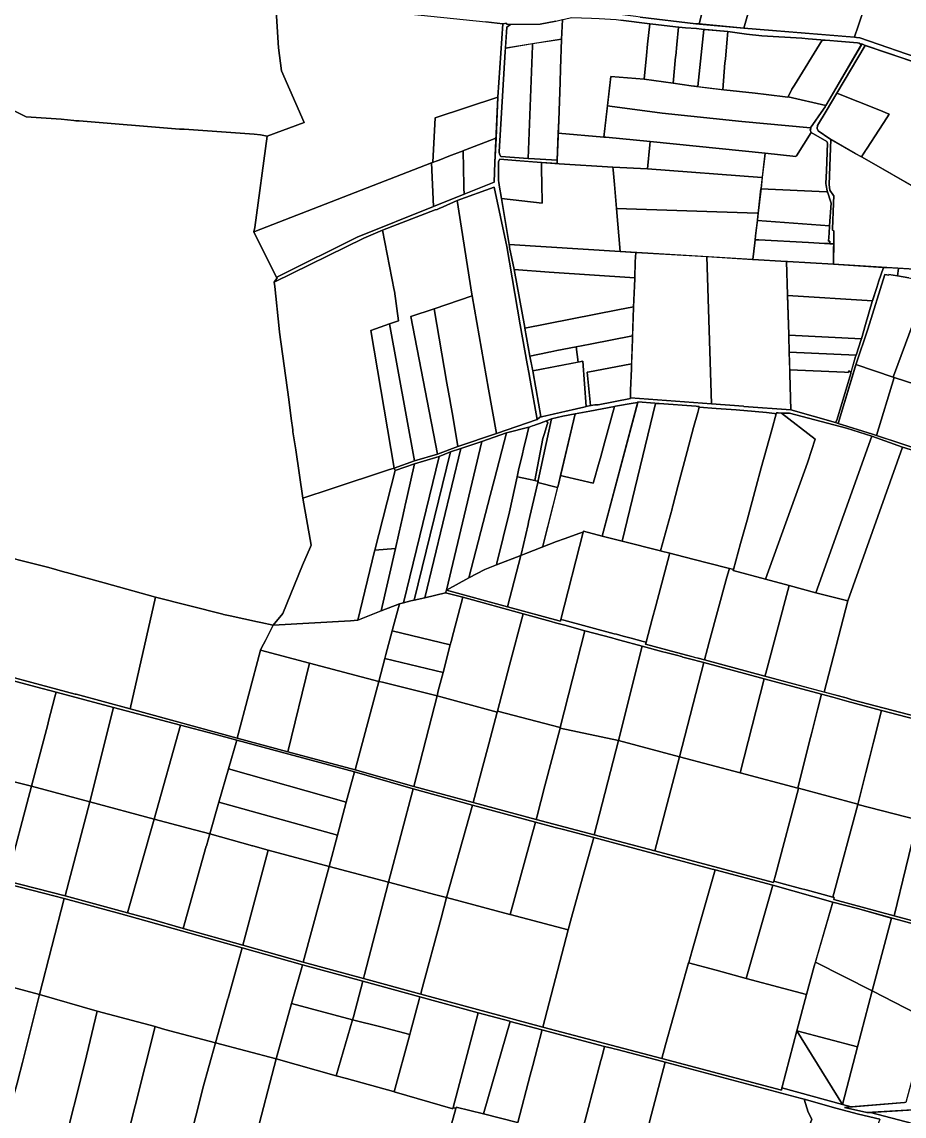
# Model space of a CAD drawing. Header units: metres. Extents: x 3 to 1005126, y 39 to 4383651.
# Drawn here: x 487755 to 488719, y 4370827 to 4372023 of the extents above; entities that cross this region are included whole.
import ezdxf

# ---------------------------------------------------------------- set-up
doc = ezdxf.new("R2010")
doc.units = ezdxf.units.M
doc.header["$MEASUREMENT"] = 0
doc.layers.add('TM_Llucmajor', color=7, linetype='Continuous')

msp = doc.modelspace()

# ---------------------------------------------------------------- linework, layer by layer
at = {"layer": 'TM_Llucmajor', "linetype": 'Continuous', "flags": 128}
for points in [[(488431.3, 4372091.6), (488430.8, 4372091.9), (488438, 4372103.4), (488455.2, 4372128.6), (488465.3, 4372143.3), (488473, 4372154.5), (488472.8, 4372154.7), (488473.7, 4372156.1), (488490.2, 4372182), (488489.8, 4372182.4), (488498.3, 4372195.8), (488531.7, 4372172.4), (488532.8, 4372171.6), (488505.6, 4372064.7), (488494.6, 4372021.2), (488491.2, 4372021.5), (488430.3, 4372028.6), (488425.5, 4372029.2), (488393, 4372033.4), (488431.3, 4372091.6)], [(488578.1, 4372139.9), (488556.2, 4372061.7), (488543.5, 4372016.5), (488494.6, 4372021.2), (488505.6, 4372064.7), (488532.8, 4372171.6), (488578.1, 4372139.9)], [(488664.2, 4372006.6), (488543.5, 4372016.5), (488556.2, 4372061.7), (488578.1, 4372139.9), (488620.3, 4372110.3), (488621.7, 4372109.3), (488683.9, 4372064.5), (488668.4, 4372018.9), (488664.4, 4372007.2), (488664.2, 4372006.6)], [(488666.6, 4372006.4), (488664.4, 4372006.6), (488664.2, 4372006.6), (488664.4, 4372007.2), (488668.4, 4372018.9), (488683.9, 4372064.5), (488685.9, 4372063.1), (488691.1, 4372059.4), (488720.4, 4372038.4), (488736, 4372027.2), (488759.2, 4372010.4), (488761, 4372009.4), (488741.9, 4371981.2), (488670.3, 4372006.1), (488666.6, 4372006.4)], [(488202.3, 4371869.2), (488009.1, 4371794.2), (488008, 4371793.8), (488009.1, 4371798.8), (488022.7, 4371898.7), (488063.1, 4371913.3), (488038.3, 4371970), (488034.8, 4371995.2), (488031.5, 4372047.4), (488261.7, 4372023.6), (488280.3, 4372021.4), (488274.8, 4371941.2), (488206.3, 4371918.7), (488203.6, 4371870.1), (488203.6, 4371869.7), (488202.3, 4371869.2)], [(488283, 4371994.9), (488284.6, 4372017.7), (488288.5, 4372020.6), (488320.8, 4372021), (488337.9, 4372024.2), (488345.2, 4372026.1), (488344.4, 4372004.7), (488283, 4371994.9)], [(488390.4, 4371897.5), (488340.6, 4371901.7), (488341.2, 4371915.6), (488342.7, 4371957.6), (488343.2, 4371972), (488344.4, 4372004.2), (488345.2, 4372026.1), (488347.4, 4372026.6), (488355, 4372028.3), (488377.2, 4372027.4), (488385.3, 4372027), (488403.9, 4372026), (488408.9, 4372025.4), (488440.6, 4372021.5), (488438.3, 4371999), (488437, 4371986.7), (488437, 4371986.6), (488434.4, 4371961), (488398.2, 4371963.9), (488390.4, 4371897.5)], [(488274.8, 4371941.2), (488280.3, 4372021.4), (488284.1, 4372021.9), (488284, 4372020.9), (488288.5, 4372020.6), (488284.6, 4372017.7), (488282.7, 4371991.1), (488276, 4371881.3), (488276.5, 4371878.8), (488277.8, 4371876.3), (488307.8, 4371874.2), (488308.4, 4371874.1), (488339.5, 4371872.2), (488339.4, 4371868.6), (488322.2, 4371869.8), (488307.8, 4371871), (488294.4, 4371872), (488276.9, 4371873.3), (488275.5, 4371871), (488275.5, 4371849.7), (488275.7, 4371848.2), (488276.2, 4371845.1), (488278.8, 4371830.4), (488286.9, 4371780), (488287.3, 4371778), (488287.5, 4371776.7), (488292.6, 4371752.8), (488304.1, 4371689.3), (488304.2, 4371688.6), (488309.5, 4371658), (488313.3, 4371639.8), (488315.9, 4371625.1), (488316.6, 4371621), (488321.7, 4371592.1), (488322.4, 4371591.6), (488320.5, 4371591.2), (488317.8, 4371588.8), (488310, 4371631.9), (488308.5, 4371640), (488306.8, 4371649.6), (488299, 4371692.4), (488284.5, 4371777.9), (488270.8, 4371842.7), (488230.3, 4371828), (488214.9, 4371821.4), (488210.7, 4371819.6), (488208.2, 4371818.5), (488206.1, 4371817.9), (488148.7, 4371795.7), (488128.3, 4371786.9), (488030.4, 4371738.8), (488033.5, 4371743.7), (488033.2, 4371744.2), (488036.2, 4371745.7), (488121.1, 4371788.2), (488204.2, 4371821.5), (488204.2, 4371821.6), (488237.7, 4371835.1), (488270.5, 4371848.4), (488271.5, 4371869.6), (488274.8, 4371941.2)], [(488466.2, 4371956.3), (488434.4, 4371961), (488437, 4371986.7), (488438.3, 4371999), (488440.6, 4372021.5), (488444, 4372021.1), (488459.8, 4372019.2), (488469, 4372018.1), (488472.2, 4372017.7), (488470.3, 4371998.6), (488469.1, 4371986.4), (488469, 4371985.1), (488466.2, 4371956.3)], [(488485.9, 4371953.6), (488466.2, 4371956.3), (488469, 4371985.1), (488469.1, 4371986.4), (488470.3, 4371998.6), (488472.2, 4372017.7), (488479.8, 4372016.8), (488491.9, 4372016.2), (488497.2, 4372015.5), (488499.7, 4372015.3), (488493.1, 4371952.7), (488485.9, 4371953.6)], [(488500.1, 4372015.2), (488526, 4372013), (488525.1, 4372000.6), (488523.4, 4371982.6), (488522.9, 4371978.6), (488520.5, 4371949.2), (488493.7, 4371952.6), (488493.1, 4371952.7), (488499.7, 4372015.3), (488500.1, 4372015.2)], [(488339.5, 4371872.2), (488308.4, 4371874.1), (488307.8, 4371874.2), (488312.6, 4371997.3), (488312.7, 4371999.7), (488344.4, 4372004.7), (488344.4, 4372004.2), (488343.2, 4371972), (488342.7, 4371957.6), (488341.2, 4371915.6), (488339.5, 4371872.2)], [(488627.7, 4372003.7), (488629, 4372003.6), (488598.8, 4371954.4), (488596.1, 4371950), (488591.8, 4371941.5), (488591.5, 4371941), (488567.8, 4371944), (488556, 4371945.5), (488521.6, 4371949.1), (488520.5, 4371949.2), (488522.9, 4371978.6), (488523.4, 4371982.6), (488525.1, 4372000.6), (488526, 4372013), (488546.5, 4372010.1), (488563.3, 4372008.2), (488606.8, 4372005.7), (488613.7, 4372004.9), (488627.7, 4372003.7)], [(488629, 4372003.6), (488637.4, 4372003), (488645.7, 4372002.3), (488667.7, 4372000.7), (488669.7, 4372000.1), (488672, 4371998.4), (488633.2, 4371932.2), (488591.8, 4371941.5), (488596.1, 4371950), (488598.8, 4371954.4), (488629, 4372003.6)], [(488277.8, 4371876.3), (488276.5, 4371878.8), (488276, 4371881.3), (488282.7, 4371991.1), (488283, 4371994.9), (488312.7, 4371999.7), (488312.6, 4371997.3), (488307.8, 4371874.2), (488277.8, 4371876.3)], [(488637.4, 4371780.8), (488637.6, 4371783.7), (488636.5, 4371783.8), (488636, 4371783.8), (488636.6, 4371792.4), (488637.2, 4371800.5), (488638.9, 4371825.3), (488634.6, 4371838.7), (488633.6, 4371844.6), (488633.1, 4371846.9), (488633.7, 4371860.6), (488635, 4371890.7), (488634.1, 4371892.8), (488617, 4371902.6), (488616.1, 4371905.3), (488616.9, 4371906.5), (488616.5, 4371907.5), (488630.5, 4371927.9), (488632.3, 4371930.7), (488672.5, 4371999.3), (488675.5, 4371998), (488676.1, 4371997.8), (488645.1, 4371945.7), (488633.4, 4371926), (488623.9, 4371910.3), (488623.5, 4371906.9), (488624.6, 4371904.2), (488637.5, 4371895.7), (488638.6, 4371895), (488638.2, 4371885.3), (488636.9, 4371845.7), (488637.6, 4371839.3), (488641.4, 4371833.8), (488641.7, 4371833.5), (488641.4, 4371825.3), (488641.4, 4371824.8), (488640.3, 4371797.2), (488640.3, 4371795.7), (488641.9, 4371795), (488641.8, 4371780.7), (488637.4, 4371780.8)], [(488727.6, 4371844.7), (488727.4, 4371844.2), (488682.9, 4371869.8), (488672.2, 4371875.8), (488676.2, 4371882.1), (488678.4, 4371885.5), (488691.1, 4371905.1), (488696.4, 4371913.5), (488702.3, 4371922.7), (488691.1, 4371927.3), (488645.1, 4371945.7), (488676.1, 4371997.8), (488763.4, 4371968.3), (488786.3, 4371964.1), (488801.8, 4371966.1), (488793.3, 4371900.5), (488790.9, 4371882.4), (488787.9, 4371883.7), (488750.5, 4371899.9), (488727.6, 4371844.7)], [(488521.6, 4371949.1), (488556, 4371945.5), (488567.8, 4371944), (488591.5, 4371941), (488591.8, 4371941.5), (488633.2, 4371932.2), (488632.3, 4371930.7), (488630.5, 4371927.9), (488616.5, 4371907.5), (488541.4, 4371914.6), (488454.3, 4371923.7), (488397.1, 4371931.3), (488394.4, 4371931.8), (488398.2, 4371963.9), (488434.4, 4371961), (488466.2, 4371956.3), (488485.9, 4371953.6), (488521.6, 4371949.1)], [(488676.6, 4371882.8), (488676.2, 4371882.1), (488672.6, 4371876.5), (488672.2, 4371875.8), (488665, 4371879.5), (488637.5, 4371895.7), (488624.6, 4371904.2), (488623.5, 4371906.9), (488623.9, 4371910.3), (488633.4, 4371926), (488645.1, 4371945.7), (488691.1, 4371927.3), (488702.3, 4371922.7), (488696.4, 4371913.5), (488691.1, 4371905.1), (488678.4, 4371885.5), (488676.6, 4371882.8)], [(488203.6, 4371869.7), (488203.6, 4371870.1), (488206.3, 4371918.7), (488274.8, 4371941.2), (488272.8, 4371896.5), (488272, 4371896.2), (488270.7, 4371895.7), (488239.3, 4371883.5), (488238.2, 4371883.1), (488236.9, 4371882.6), (488221.2, 4371876.5), (488210.5, 4371872.4), (488208.2, 4371871.5), (488203.6, 4371869.7)], [(488566.7, 4371879.9), (488441.3, 4371892.7), (488392.6, 4371897.3), (488390.4, 4371897.5), (488394.4, 4371931.8), (488397.1, 4371931.3), (488454.3, 4371923.7), (488541.4, 4371914.6), (488616.5, 4371907.5), (488616.9, 4371906.5), (488616.1, 4371905.3), (488617, 4371902.6), (488600.9, 4371877), (488600.5, 4371876.4), (488566.7, 4371879.9)], [(488270.7, 4371895.7), (488272, 4371896.2), (488272.8, 4371896.5), (488271.5, 4371869.6), (488270.5, 4371848.4), (488237.7, 4371835.1), (488237.6, 4371842), (488237.6, 4371844.7), (488236.9, 4371882.6), (488238.2, 4371883.1), (488239.3, 4371883.5), (488270.7, 4371895.7)], [(488400.3, 4371864.5), (488341.6, 4371868.4), (488339.4, 4371868.6), (488339.5, 4371872.2), (488340.6, 4371901.7), (488390.4, 4371897.5), (488392.6, 4371897.3), (488441.3, 4371892.7), (488440.9, 4371888.9), (488438.3, 4371862.8), (488400.3, 4371864.5)], [(488600.9, 4371877), (488617, 4371902.6), (488634.1, 4371892.8), (488635, 4371890.7), (488633.7, 4371860.6), (488633.1, 4371846.9), (488633.6, 4371844.6), (488634.6, 4371838.7), (488634.9, 4371837.8), (488634, 4371837.8), (488562.2, 4371840.8), (488562.3, 4371841.4), (488566.7, 4371879.9), (488600.5, 4371876.4), (488600.9, 4371877)], [(488236.9, 4371882.6), (488237.6, 4371844.7), (488237.6, 4371842), (488237.7, 4371835.1), (488204.2, 4371821.6), (488204.2, 4371821.5), (488202.3, 4371869.2), (488208.2, 4371871.5), (488210.5, 4371872.4), (488221.2, 4371876.5), (488236.9, 4371882.6)], [(488566.7, 4371879.9), (488563.6, 4371853.2), (488563.3, 4371853.2), (488438.3, 4371862.8), (488440.9, 4371888.9), (488441.3, 4371892.7), (488566.7, 4371879.9)], [(488278.8, 4371830.4), (488276.2, 4371845.1), (488275.7, 4371848.2), (488275.5, 4371849.7), (488275.5, 4371871), (488276.9, 4371873.3), (488294.4, 4371872), (488322.2, 4371869.8), (488322.3, 4371867.4), (488322.8, 4371840.9), (488323, 4371831.6), (488323.1, 4371825.2), (488278.8, 4371830.4)], [(488278.8, 4371830.4), (488323.1, 4371825.2), (488323, 4371831.6), (488322.8, 4371840.9), (488322.3, 4371867.4), (488322.2, 4371869.8), (488341.6, 4371868.4), (488400.3, 4371864.5), (488400.6, 4371861.8), (488402, 4371845.8), (488404.3, 4371819.5), (488408.3, 4371772.4), (488286.9, 4371780), (488278.8, 4371830.4)], [(488202.3, 4371869.2), (488204.2, 4371821.5), (488121.1, 4371788.2), (488036.2, 4371745.7), (488033.2, 4371744.2), (488032.9, 4371744.1), (488008, 4371793.8), (488009.1, 4371794.2), (488202.3, 4371869.2)], [(488438.3, 4371862.8), (488563.3, 4371853.2), (488563.6, 4371853.2), (488562.3, 4371841.4), (488559.2, 4371814.4), (488558.1, 4371814.4), (488404.3, 4371819.5), (488402, 4371845.8), (488400.6, 4371861.8), (488400.3, 4371864.5), (488438.3, 4371862.8)], [(488246.3, 4371725.7), (488230.3, 4371828), (488270.8, 4371842.7), (488284.5, 4371777.9), (488299, 4371692.4), (488306.8, 4371649.6), (488308.5, 4371640), (488310, 4371631.9), (488317.8, 4371588.8), (488273.2, 4371573.6), (488264.6, 4371622), (488246.6, 4371724), (488246.3, 4371725.7)], [(488634, 4371837.8), (488634.9, 4371837.8), (488638.9, 4371825.3), (488637.2, 4371800.5), (488558.4, 4371806.3), (488558.3, 4371806.3), (488558.4, 4371807), (488562.2, 4371840.8), (488634, 4371837.8)], [(488179.5, 4371701.2), (488208.9, 4371551), (488183.7, 4371543.6), (488156.1, 4371693.2), (488166.2, 4371696.6), (488161.7, 4371729.2), (488161.5, 4371730.2), (488148.7, 4371795.7), (488206.1, 4371817.9), (488208.2, 4371818.5), (488210.7, 4371819.6), (488214.9, 4371821.4), (488230.3, 4371828), (488246.3, 4371725.7), (488246.6, 4371724), (488205, 4371709.8), (488179.5, 4371701.2)], [(488558.1, 4371814.4), (488559.2, 4371814.4), (488558.4, 4371807), (488556.4, 4371789.4), (488555.9, 4371785.3), (488555.9, 4371785), (488555.5, 4371781.9), (488553.4, 4371763.8), (488553.1, 4371763.8), (488408.3, 4371772.4), (488404.3, 4371819.5), (488558.1, 4371814.4)], [(488636.5, 4371783.8), (488637.6, 4371783.7), (488637.4, 4371780.8), (488636.4, 4371781), (488636.4, 4371781), (488631.7, 4371781.2), (488614.3, 4371782.2), (488559.9, 4371785), (488555.9, 4371785.3), (488556.4, 4371789.4), (488558.3, 4371806.3), (488558.4, 4371806.3), (488637.2, 4371800.5), (488636.6, 4371792.4), (488636, 4371783.8), (488636.5, 4371783.8)], [(488030.9, 4371734.1), (488030.4, 4371738.8), (488128.3, 4371786.9), (488148.7, 4371795.7), (488161.5, 4371730.2), (488161.7, 4371729.2), (488166.2, 4371696.6), (488156.1, 4371693.2), (488135.9, 4371686.2), (488161.3, 4371535.7), (488155, 4371533.6), (488092.4, 4371513), (488061.7, 4371502.9), (488053.8, 4371555.7), (488050.8, 4371575.2), (488050.5, 4371577.5), (488048.9, 4371589.7), (488046.1, 4371610.6), (488036.2, 4371684.3), (488035.8, 4371688.1), (488030.9, 4371734.1)], [(488286.9, 4371780), (488408.3, 4371772.4), (488425.5, 4371771.4), (488424.9, 4371761.2), (488424.2, 4371743.6), (488330.9, 4371749.8), (488292.6, 4371752.8), (488287.5, 4371776.7), (488287.3, 4371778), (488286.9, 4371780)], [(488553.4, 4371763.8), (488555.5, 4371781.9), (488555.9, 4371785), (488555.9, 4371785.3), (488559.9, 4371785), (488614.3, 4371782.2), (488631.7, 4371781.2), (488636.4, 4371781), (488636.4, 4371781), (488637.4, 4371780.8), (488641.8, 4371780.7), (488641.6, 4371761.5), (488641.6, 4371759.3), (488641.6, 4371758.5), (488591.2, 4371761.5), (488590.1, 4371761.6), (488553.4, 4371763.8)], [(488508.1, 4371605.8), (488419.5, 4371612.6), (488419.5, 4371612.9), (488419.6, 4371614.4), (488419.8, 4371620.9), (488420.7, 4371644), (488421.9, 4371676.5), (488423.1, 4371711.1), (488424.2, 4371742.5), (488424.9, 4371761.2), (488425.5, 4371771.4), (488503.1, 4371766.8), (488508.1, 4371605.8)], [(488508.1, 4371605.8), (488503.1, 4371766.8), (488553.1, 4371763.8), (488553.4, 4371763.8), (488590.1, 4371761.6), (488591.1, 4371725), (488592.8, 4371681.8), (488592.8, 4371680), (488593.1, 4371662.5), (488593.8, 4371638.4), (488594.9, 4371599.2), (488543.6, 4371603.1), (488543.4, 4371603.1), (488543.2, 4371603.2), (488508.1, 4371605.8)], [(488292.6, 4371752.8), (488330.9, 4371749.8), (488424.2, 4371743.6), (488424.2, 4371742.5), (488423.1, 4371711.8), (488405.9, 4371708.5), (488304.2, 4371688.6), (488304.1, 4371689.3), (488292.6, 4371752.8)], [(488591.3, 4371724.3), (488591.2, 4371724.3), (488591.1, 4371725), (488590.1, 4371761.6), (488591.2, 4371761.5), (488641.6, 4371758.5), (488696, 4371755.1), (488695.6, 4371753.7), (488691.2, 4371740.3), (488688.7, 4371732.9), (488684, 4371718.6), (488591.3, 4371724.3)], [(488696, 4371755.1), (488699.9, 4371754.9), (488712.8, 4371754.1), (488712.7, 4371753.8), (488711.6, 4371745.8), (488702, 4371747.3), (488702.1, 4371746.4), (488697.5, 4371747.1), (488678.9, 4371687.6), (488666.1, 4371649.7), (488646.7, 4371584.5), (488643.8, 4371585.5), (488645, 4371588.1), (488660.4, 4371639.1), (488665.6, 4371657.7), (488666.1, 4371659.1), (488671.8, 4371676.1), (488672.1, 4371677.1), (488676.5, 4371692.5), (488683.8, 4371717.9), (488688.7, 4371732.9), (488691.2, 4371740.3), (488695.6, 4371753.7), (488696, 4371755.1)], [(488666.1, 4371649.7), (488678.9, 4371687.6), (488697.5, 4371747.1), (488702.1, 4371746.4), (488702, 4371747.3), (488711.6, 4371745.8), (488723.7, 4371743.5), (488745.4, 4371739.3), (488707, 4371636.1), (488706.6, 4371635.1), (488665.8, 4371648.7), (488666.1, 4371649.7)], [(488707, 4371636.1), (488745.4, 4371739.3), (488750.5, 4371738.3), (488754, 4371747.8), (488757.5, 4371750), (488775, 4371749.4), (488785.5, 4371746.9), (488806.2, 4371743.9), (488805.7, 4371742.1), (488783, 4371671.5), (488771.6, 4371634), (488766.4, 4371616.5), (488765.8, 4371616.7), (488731.5, 4371627.1), (488707.8, 4371634.7), (488706.6, 4371635.1), (488707, 4371636.1)], [(488219.1, 4371628.4), (488205, 4371709.8), (488246.6, 4371724), (488264.6, 4371622), (488273.2, 4371573.6), (488231, 4371559.3), (488225.4, 4371592.4), (488222.6, 4371608.5), (488222.6, 4371608.7), (488219.1, 4371628.4)], [(488591.3, 4371724.3), (488684, 4371718.6), (488683.8, 4371717.9), (488676.5, 4371692.5), (488672.1, 4371677.1), (488592.8, 4371680.9), (488592.8, 4371680.9), (488592.8, 4371681.8), (488591.2, 4371724.3), (488591.3, 4371724.3)], [(488208.9, 4371551), (488179.5, 4371701.2), (488205, 4371709.8), (488219.1, 4371628.4), (488222.6, 4371608.7), (488222.6, 4371608.5), (488225.4, 4371592.4), (488231, 4371559.3), (488208.9, 4371551)], [(488360.2, 4371668.2), (488339.1, 4371664.1), (488332.6, 4371662.7), (488330.4, 4371662.3), (488329.1, 4371662), (488309.5, 4371658), (488304.2, 4371688.6), (488405.9, 4371708.5), (488423.1, 4371711.8), (488423.1, 4371711.1), (488422, 4371680.1), (488375.6, 4371671.2), (488360.2, 4371668.2)], [(488161.3, 4371535.7), (488135.9, 4371686.2), (488156.1, 4371693.2), (488183.7, 4371543.6), (488161.3, 4371535.7)], [(488375.6, 4371671.2), (488422, 4371680.1), (488421.9, 4371676.5), (488420.9, 4371649.5), (488372.9, 4371640.5), (488372.3, 4371640.4), (488375.8, 4371603.9), (488372.7, 4371603.4), (488371.7, 4371603.1), (488371.1, 4371603), (488367.6, 4371652.4), (488362.4, 4371651.4), (488360.2, 4371668.2), (488375.6, 4371671.2)], [(488592.8, 4371680.9), (488672.1, 4371677.1), (488671.8, 4371676.1), (488666.1, 4371659.1), (488593.1, 4371662.5), (488592.8, 4371680), (488592.8, 4371680.9), (488592.8, 4371680.9)], [(488360.2, 4371668.2), (488362.4, 4371651.4), (488312.8, 4371642), (488309.5, 4371658), (488329.1, 4371662), (488330.4, 4371662.3), (488332.6, 4371662.7), (488337.2, 4371663.7), (488339.1, 4371664.1), (488360.2, 4371668.2)], [(488593.7, 4371642.9), (488593.1, 4371662.5), (488666.1, 4371659.1), (488665.6, 4371657.7), (488660.6, 4371640.1), (488658.2, 4371642), (488657.5, 4371640.2), (488653.6, 4371640.4), (488593.7, 4371642.9)], [(488371.1, 4371603), (488368.5, 4371602.4), (488322.4, 4371591.6), (488321.7, 4371592.1), (488316.6, 4371621), (488315.9, 4371625.1), (488313.3, 4371639.8), (488312.8, 4371642), (488367.6, 4371652.4), (488371.1, 4371603)], [(488419.5, 4371611.6), (488384.4, 4371604.7), (488380.6, 4371604.7), (488376.1, 4371604), (488375.8, 4371603.9), (488372.3, 4371640.4), (488372.9, 4371640.5), (488420.9, 4371649.5), (488420.7, 4371644), (488419.8, 4371620.9), (488419.6, 4371614.4), (488419.5, 4371612.9), (488419.5, 4371612.6), (488419.5, 4371611.6)], [(488595, 4371599.2), (488594.9, 4371599.2), (488593.8, 4371638.4), (488593.7, 4371642.9), (488653.6, 4371640.4), (488657.5, 4371640.2), (488658.2, 4371642), (488660.6, 4371640.1), (488660.4, 4371639.1), (488645, 4371588.1), (488643.8, 4371585.5), (488595, 4371599.2)], [(488706.6, 4371635.1), (488707.8, 4371634.7), (488688.4, 4371571.3), (488684.1, 4371572.7), (488646.7, 4371584.5), (488665.8, 4371648.7), (488706.6, 4371635.1)], [(488707.8, 4371634.7), (488731.5, 4371627.1), (488765.8, 4371616.7), (488766.4, 4371616.5), (488763.5, 4371606.3), (488763.3, 4371605.9), (488762.6, 4371603.3), (488756.9, 4371584), (488747.6, 4371552.1), (488746.1, 4371552.4), (488688.4, 4371571.3), (488707.8, 4371634.7)], [(488368, 4371465.4), (488367.5, 4371465.5), (488364.4, 4371464.5), (488347.1, 4371458.4), (488338.7, 4371455.5), (488323.9, 4371449.7), (488324, 4371450.1), (488340.5, 4371516.3), (488343.2, 4371527.5), (488347.6, 4371526.4), (488379, 4371519), (488379.3, 4371520.2), (488385.4, 4371542), (488386.7, 4371546.7), (488391.3, 4371563.4), (488402.3, 4371603.1), (488403.3, 4371603.3), (488422.5, 4371606.5), (488427.7, 4371607.3), (488388.8, 4371461.3), (488368.3, 4371466.5), (488368, 4371465.4)], [(488394.5, 4371459.9), (488388.8, 4371461.3), (488427.8, 4371607.9), (488446.2, 4371606.5), (488447.1, 4371606.4), (488410.5, 4371455.8), (488394.5, 4371459.9)], [(488359.3, 4371595), (488340.5, 4371516.3), (488340, 4371514.3), (488318.3, 4371519.9), (488318.8, 4371521.9), (488333.4, 4371589.4), (488345.6, 4371592.5), (488359.1, 4371595), (488359.3, 4371595)], [(488379.3, 4371520.2), (488379, 4371519), (488347.6, 4371526.4), (488343.2, 4371527.5), (488359.3, 4371595), (488375.2, 4371598), (488402.3, 4371603.1), (488391.3, 4371563.4), (488386.7, 4371546.7), (488385.4, 4371542), (488379.3, 4371520.2)], [(488465.8, 4371494.3), (488465.8, 4371494.3), (488465.6, 4371493.4), (488465, 4371491.2), (488459.7, 4371471.3), (488452.5, 4371445.1), (488410.5, 4371455.8), (488447.1, 4371606.4), (488450.9, 4371606.1), (488491.3, 4371603.2), (488492.8, 4371603), (488494.8, 4371602.9), (488494.7, 4371602.3), (488493.1, 4371596.5), (488488.6, 4371580.1), (488481.6, 4371553.7), (488471.7, 4371516.8), (488465.8, 4371494.3)], [(488576.9, 4371595.2), (488578.3, 4371595), (488578.7, 4371594.9), (488574, 4371577.5), (488562.6, 4371535.9), (488557, 4371515.5), (488547.1, 4371478.8), (488540, 4371453), (488532.3, 4371424.8), (488531.1, 4371425.1), (488527.7, 4371425.9), (488503.5, 4371432.1), (488478.1, 4371438.5), (488462.6, 4371442.5), (488453.7, 4371444.8), (488452.5, 4371445.1), (488459.7, 4371471.3), (488465, 4371491.2), (488465.6, 4371493.4), (488465.8, 4371494.3), (488465.8, 4371494.3), (488471.7, 4371516.8), (488481.6, 4371553.7), (488488.6, 4371580.1), (488493.1, 4371596.5), (488494.7, 4371602.3), (488513.2, 4371600.9), (488535.3, 4371599.2), (488555.8, 4371597.6), (488568.4, 4371596.4), (488576.9, 4371595.2)], [(488579.1, 4371596.2), (488581.2, 4371596), (488584.6, 4371595.8), (488621.5, 4371567.3), (488613.6, 4371542.5), (488613.2, 4371541.4), (488567.3, 4371414.2), (488532, 4371423.5), (488532.3, 4371424.8), (488540, 4371453), (488547.1, 4371478.8), (488557, 4371515.5), (488562.6, 4371535.9), (488574, 4371577.5), (488578.7, 4371594.9), (488579.1, 4371596.2)], [(488655.6, 4371579.1), (488683.3, 4371570.4), (488622.1, 4371399.4), (488592.9, 4371407.3), (488567.3, 4371414.2), (488613.2, 4371541.4), (488613.6, 4371542.5), (488621.5, 4371567.3), (488584.6, 4371595.8), (488593.3, 4371595.5), (488655.6, 4371579.1)], [(488308.9, 4371580.5), (488312.6, 4371581.8), (488315.2, 4371582.6), (488315.9, 4371582.9), (488320.1, 4371584.4), (488325, 4371586.2), (488328, 4371587.2), (488328.6, 4371586.3), (488329.2, 4371585.2), (488328.4, 4371583.1), (488325.5, 4371573.6), (488324, 4371568), (488315, 4371521.9), (488308.2, 4371523.4), (488296.2, 4371525.9), (488295.7, 4371526), (488297.4, 4371533.3), (488301.6, 4371551.3), (488302.8, 4371556.3), (488306.6, 4371572.7), (488308.5, 4371580.4), (488308.9, 4371580.5)], [(488318.6, 4371521.1), (488315, 4371521.9), (488324, 4371568), (488325.5, 4371573.6), (488328.4, 4371583.1), (488329.2, 4371585.2), (488328.6, 4371586.3), (488328, 4371587.2), (488333.4, 4371589.4), (488318.8, 4371521.9), (488318.6, 4371521.1)], [(488218.4, 4371402.3), (488257.3, 4371564.7), (488284.2, 4371574.2), (488271.1, 4371523.5), (488266.4, 4371505.6), (488242.8, 4371415.5), (488218.4, 4371402.3)], [(488287.3, 4371487.8), (488273.6, 4371431.5), (488273.2, 4371429.7), (488260.6, 4371424.8), (488242.8, 4371415.5), (488266.4, 4371505.6), (488271.1, 4371523.5), (488284.2, 4371574.2), (488308.5, 4371580.4), (488306.6, 4371572.7), (488302.8, 4371556.3), (488301.6, 4371551.3), (488297.4, 4371533.3), (488295.7, 4371526), (488287.3, 4371487.8)], [(488194.7, 4371393.9), (488234.4, 4371557.1), (488257.3, 4371564.7), (488218.4, 4371402.3), (488217.6, 4371399.3), (488194.7, 4371393.9)], [(488657, 4371390.4), (488622.1, 4371399.4), (488683.3, 4371570.4), (488717, 4371558.5), (488657, 4371390.4)], [(488147.3, 4371379.4), (488163, 4371447.8), (488169.5, 4371476.9), (488169.8, 4371478.2), (488169.8, 4371478.4), (488173.1, 4371493.2), (488173.2, 4371493.7), (488173.5, 4371495), (488175.6, 4371504.6), (488183.6, 4371540.3), (488193.3, 4371543.2), (488210.6, 4371548.4), (488171.7, 4371388.4), (488167.1, 4371387.3), (488147.3, 4371379.4)], [(488171.7, 4371388.4), (488210.6, 4371548.4), (488223, 4371553.4), (488183.4, 4371391.2), (488179.6, 4371390.3), (488171.7, 4371388.4)], [(488183.4, 4371391.2), (488223, 4371553.4), (488234.4, 4371557.1), (488194.7, 4371393.9), (488183.4, 4371391.2)], [(488657, 4371390.4), (488717, 4371558.5), (488744.2, 4371550), (488777.1, 4371540), (488848.1, 4371517.5), (488871.6, 4371509.7), (488811, 4371351.9), (488790, 4371356.9), (488790.3, 4371357.7), (488785.3, 4371359), (488758.3, 4371257), (488662, 4371282.4), (488655.2, 4371284.3), (488631.2, 4371290.7), (488657, 4371390.4)], [(488029.1, 4371364), (488039.8, 4371376.7), (488061.1, 4371429.5), (488069.9, 4371449.5), (488070.7, 4371451.2), (488061.7, 4371502.9), (488092.4, 4371513), (488155, 4371533.6), (488161.3, 4371535.7), (488162.3, 4371532.9), (488140.1, 4371445.7), (488139.9, 4371444.8), (488121.8, 4371369.2), (488113.5, 4371368.7), (488029.1, 4371364)], [(488140.1, 4371445.7), (488162.3, 4371532.9), (488183.6, 4371540.3), (488175.6, 4371504.6), (488173.5, 4371495), (488173.2, 4371493.7), (488173.1, 4371493.2), (488169.8, 4371478.4), (488169.8, 4371478.2), (488169.5, 4371476.9), (488163, 4371447.8), (488140.1, 4371445.7)], [(488287.3, 4371487.8), (488295.7, 4371526), (488296.2, 4371525.9), (488308.2, 4371523.4), (488315, 4371521.9), (488318.6, 4371521.1), (488318.3, 4371519.9), (488308.3, 4371476.4), (488307.7, 4371473.9), (488300.1, 4371441.2), (488299.8, 4371440.2), (488273.2, 4371429.7), (488273.6, 4371431.5), (488287.3, 4371487.8)], [(488323.9, 4371449.7), (488305.3, 4371442.3), (488299.8, 4371440.2), (488300.1, 4371441.2), (488307.7, 4371473.9), (488308.3, 4371476.4), (488318.3, 4371519.9), (488340, 4371514.3), (488324, 4371450.1), (488323.9, 4371449.7)], [(488343, 4371368.3), (488341.8, 4371368.6), (488285.4, 4371384.1), (488299.8, 4371440.2), (488305.3, 4371442.3), (488338.7, 4371455.5), (488347.1, 4371458.4), (488364.4, 4371464.5), (488367.5, 4371465.5), (488368, 4371465.4), (488343.4, 4371370.1), (488343, 4371368.3)], [(488453.7, 4371444.8), (488462.6, 4371442.5), (488462.3, 4371441.4), (488447.3, 4371385), (488443.5, 4371370.5), (488436.8, 4371345.2), (488433.6, 4371346.1), (488420.5, 4371349.6), (488411.7, 4371352), (488404.4, 4371353.9), (488401.7, 4371354.5), (488346.8, 4371369.2), (488343.4, 4371370.1), (488368, 4371465.4), (488368.3, 4371466.5), (488388.8, 4371461.3), (488394.5, 4371459.9), (488410.5, 4371455.8), (488452.5, 4371445.1), (488453.7, 4371444.8)], [(487812.9, 4371288.5), (487693.4, 4371320.5), (487718.4, 4371443.4), (487779.7, 4371428.1), (487783.8, 4371427), (487801.5, 4371422), (487803.4, 4371421.5), (487844.6, 4371410), (487900.6, 4371394.4), (487873, 4371272.3), (487813.9, 4371288.3), (487812.9, 4371288.5)], [(488121.8, 4371369.2), (488139.9, 4371444.8), (488140.1, 4371445.7), (488163, 4371447.8), (488147.3, 4371379.4), (488121.8, 4371369.2)], [(488299.8, 4371440.2), (488285.4, 4371384.1), (488218.4, 4371402.3), (488242.8, 4371415.5), (488260.6, 4371424.8), (488273.2, 4371429.7), (488299.8, 4371440.2)], [(488462.3, 4371441.4), (488462.6, 4371442.5), (488478.1, 4371438.5), (488503.5, 4371432.1), (488527.7, 4371425.9), (488527.4, 4371424.8), (488527.4, 4371424.6), (488525.1, 4371416.2), (488505.7, 4371345.2), (488503.9, 4371338.3), (488500.5, 4371325.8), (488493.7, 4371327.7), (488491.5, 4371328.3), (488482.4, 4371330.7), (488469.9, 4371334), (488436.2, 4371343.1), (488436.8, 4371345.2), (488443.5, 4371370.5), (488447.3, 4371385), (488462.3, 4371441.4)], [(488527.4, 4371424.8), (488527.7, 4371425.9), (488531.1, 4371425.1), (488532.3, 4371424.8), (488532, 4371423.5), (488567.3, 4371414.2), (488592.9, 4371407.3), (488567.5, 4371311.5), (488566.6, 4371308.1), (488500.5, 4371325.8), (488503.9, 4371338.3), (488505.7, 4371345.2), (488525.1, 4371416.2), (488527.4, 4371424.6), (488527.4, 4371424.8)], [(488631.2, 4371290.7), (488566.6, 4371308.1), (488567.5, 4371311.5), (488592.9, 4371407.3), (488622.1, 4371399.4), (488657, 4371390.4), (488631.2, 4371290.7)], [(487989.7, 4371240.3), (487873, 4371272.3), (487900.6, 4371394.4), (487974.3, 4371375.8), (487974.8, 4371375.7), (487982.3, 4371374.1), (488011.9, 4371367.7), (488015.7, 4371366.9), (488029.1, 4371364), (488020.6, 4371347.2), (488016.5, 4371339), (488015.2, 4371336.5), (487989.7, 4371240.3)], [(488222.6, 4371342.2), (488159.2, 4371357.6), (488159.6, 4371359.1), (488167.1, 4371387.3), (488171.7, 4371388.4), (488179.6, 4371390.3), (488183.4, 4371391.2), (488194.7, 4371393.9), (488217.6, 4371399.3), (488236.3, 4371394.4), (488226.1, 4371355.7), (488223.5, 4371345.9), (488222.6, 4371342.2)], [(488274, 4371268.9), (488208.2, 4371286.5), (488209.6, 4371292.2), (488214.8, 4371312.2), (488222.6, 4371342.2), (488223.5, 4371345.9), (488226.1, 4371355.7), (488236.3, 4371394.4), (488302.4, 4371376.2), (488287.5, 4371320), (488274.2, 4371269.8), (488274, 4371268.9)], [(488069, 4371322.3), (488015.2, 4371336.5), (488016.5, 4371339), (488020.6, 4371347.2), (488029.1, 4371364), (488113.5, 4371368.7), (488121.8, 4371369.2), (488147.3, 4371379.4), (488167.1, 4371387.3), (488159.6, 4371359.1), (488159.2, 4371357.6), (488152.4, 4371331.8), (488151.3, 4371327.4), (488144.6, 4371302.4), (488069, 4371322.3)], [(488342.8, 4371252.1), (488274.2, 4371269.8), (488287.5, 4371320), (488302.4, 4371376.2), (488333.1, 4371367.8), (488337.5, 4371366.6), (488347.9, 4371363.7), (488369.9, 4371357.7), (488342.8, 4371252.1)], [(488214.8, 4371312.2), (488151.3, 4371327.4), (488152.4, 4371331.8), (488159.2, 4371357.6), (488222.6, 4371342.2), (488214.8, 4371312.2)], [(488406.5, 4371237.8), (488342.6, 4371251.3), (488342.8, 4371252.1), (488369.9, 4371357.7), (488399.1, 4371349.9), (488403.8, 4371348.6), (488407.9, 4371347.5), (488432.3, 4371341), (488406.5, 4371237.8)], [(488045.2, 4371225.4), (487989.7, 4371240.3), (488015.2, 4371336.5), (488069, 4371322.3), (488045.2, 4371225.4)], [(488473.1, 4371220.1), (488406.5, 4371237.8), (488432.3, 4371341), (488455, 4371334.9), (488458.1, 4371334), (488461, 4371333.3), (488470, 4371330.9), (488470, 4371330.9), (488475.2, 4371329.5), (488477, 4371329), (488479.9, 4371328.2), (488482.7, 4371327.5), (488499.7, 4371322.9), (488473.1, 4371220.1)], [(488118.7, 4371205.6), (488045.2, 4371225.4), (488069, 4371322.3), (488144.6, 4371302.4), (488118.7, 4371205.6)], [(488148.6, 4371301.4), (488144.6, 4371302.4), (488151.3, 4371327.4), (488214.8, 4371312.2), (488209.6, 4371292.2), (488208.2, 4371286.5), (488148.6, 4371301.4)], [(488539.4, 4371202.4), (488473.1, 4371220.1), (488499.7, 4371322.9), (488565.9, 4371305.1), (488539.4, 4371202.4)], [(487734, 4371195.5), (487699.6, 4371204.2), (487711, 4371247), (487727.3, 4371307.8), (487769.7, 4371296.5), (487791.9, 4371290.5), (487790.7, 4371285.6), (487783.4, 4371257.5), (487783.2, 4371256.8), (487765.2, 4371187.7), (487754.8, 4371190.3), (487754.7, 4371190.3), (487734, 4371195.5)], [(488182.8, 4371187.6), (488118.7, 4371205.6), (488144.6, 4371302.4), (488148.6, 4371301.4), (488208.2, 4371286.5), (488199.1, 4371251.2), (488182.8, 4371187.6)], [(488602.4, 4371185.5), (488539.4, 4371202.4), (488565.9, 4371305.1), (488628.3, 4371288.4), (488624.1, 4371271.2), (488617.5, 4371245.1), (488615.4, 4371237.1), (488602.4, 4371185.5)], [(487828.7, 4371170.7), (487765.2, 4371187.7), (487783.2, 4371256.8), (487783.4, 4371257.5), (487790.7, 4371285.6), (487791.9, 4371290.5), (487854.8, 4371274), (487828.7, 4371170.7)], [(488247.7, 4371170.1), (488182.8, 4371187.6), (488199.1, 4371251.2), (488208.2, 4371286.5), (488274, 4371268.9), (488264.8, 4371234.2), (488256.8, 4371204.4), (488247.7, 4371170.1)], [(488603.3, 4371185.3), (488602.4, 4371185.5), (488615.4, 4371237.1), (488617.5, 4371245.1), (488624.1, 4371271.2), (488628.3, 4371288.4), (488640.9, 4371285), (488656.2, 4371280.9), (488694, 4371270.7), (488668.1, 4371168), (488603.4, 4371185.7), (488603.3, 4371185.3)], [(487899.1, 4371151.7), (487828.7, 4371170.7), (487854.8, 4371274), (487927.9, 4371254.7), (487899.1, 4371151.7)], [(488316.5, 4371151.4), (488247.7, 4371170.1), (488256.8, 4371204.4), (488264.8, 4371234.2), (488274, 4371268.9), (488274.2, 4371269.8), (488342.8, 4371252.1), (488342.6, 4371251.3), (488326.2, 4371188.2), (488317.2, 4371154.1), (488316.5, 4371151.4)], [(488733.4, 4371151.2), (488668, 4371167.8), (488694, 4371270.7), (488758.4, 4371253.8), (488753.3, 4371232.7), (488747.6, 4371209.5), (488733.4, 4371151.2)], [(487936.2, 4371141.8), (487899.1, 4371151.7), (487927.9, 4371254.7), (487964.1, 4371244.9), (487989.5, 4371238), (487980.2, 4371206.9), (487969.7, 4371170.4), (487959.8, 4371135.6), (487936.2, 4371141.8)], [(488380.1, 4371134.8), (488316.5, 4371151.4), (488317.2, 4371154.1), (488326.2, 4371188.2), (488342.6, 4371251.3), (488406.5, 4371237.8), (488380.1, 4371134.8)], [(488108.9, 4371170.5), (487980.2, 4371206.9), (487989.5, 4371238), (488118.1, 4371203.4), (488108.9, 4371170.5)], [(488446.1, 4371117.3), (488380.1, 4371134.8), (488406.5, 4371237.8), (488473.1, 4371220.1), (488446.1, 4371117.3)], [(488576.1, 4371082.6), (488446.1, 4371117.3), (488473.1, 4371220.1), (488539.4, 4371202.4), (488602.4, 4371185.5), (488603.3, 4371185.3), (488578.1, 4371090.4), (488576.2, 4371083.8), (488576.4, 4371083.8), (488576.1, 4371082.6)], [(487737.6, 4371084.4), (487672.4, 4371101), (487678.8, 4371124.7), (487678.9, 4371125.3), (487680.3, 4371130.5), (487699.6, 4371204.2), (487734, 4371195.5), (487754.7, 4371190.3), (487754.8, 4371190.3), (487765.2, 4371187.7), (487737.6, 4371084.4)], [(488099.3, 4371134.1), (487969.7, 4371170.4), (487980.2, 4371206.9), (488108.9, 4371170.5), (488099.3, 4371134.1)], [(488155.1, 4371082.9), (488090.3, 4371100.1), (488099.3, 4371134.1), (488108.9, 4371170.5), (488118.1, 4371203.4), (488182.2, 4371185), (488155.1, 4371082.9)], [(487801.7, 4371068.1), (487737.6, 4371084.4), (487765.2, 4371187.7), (487828.7, 4371170.7), (487801.7, 4371068.1)], [(488167.5, 4371079.6), (488155.1, 4371082.9), (488182.2, 4371185), (488246.9, 4371167), (488218.7, 4371066), (488205.4, 4371069.5), (488167.5, 4371079.6)], [(488576.4, 4371083.8), (488576.2, 4371083.8), (488578.1, 4371090.4), (488603.3, 4371185.3), (488603.4, 4371185.7), (488668.1, 4371168), (488668, 4371167.8), (488640.9, 4371066.5), (488611.7, 4371074.4), (488605.4, 4371076.1), (488584, 4371081.9), (488576.4, 4371083.8)], [(487869.8, 4371049.5), (487801.7, 4371068.1), (487828.7, 4371170.7), (487899.1, 4371151.7), (487869.8, 4371049.5)], [(487983.1, 4371129.1), (487959.8, 4371135.6), (487969.7, 4371170.4), (488099.3, 4371134.1), (488090.3, 4371100.1), (488023.7, 4371117.8), (488006.8, 4371122.5), (488006.7, 4371122.6), (487983.2, 4371129.1), (487983.1, 4371129.1)], [(488287.6, 4371047.6), (488218.7, 4371066), (488246.9, 4371167), (488315.7, 4371148.4), (488315.9, 4371148.4), (488288.2, 4371047.4), (488287.6, 4371047.6)], [(488642.2, 4371066.1), (488640.9, 4371066.5), (488668, 4371167.8), (488733.4, 4371151.2), (488707.8, 4371046.2), (488641.7, 4371063.9), (488642.2, 4371066.1)], [(487893, 4371043), (487869.8, 4371049.5), (487899.1, 4371151.7), (487936.2, 4371141.8), (487959.8, 4371135.6), (487956.1, 4371122.5), (487956, 4371122.2), (487930.8, 4371032.3), (487893.1, 4371043), (487893, 4371043)], [(488351.5, 4371030.6), (488288.2, 4371047.4), (488315.9, 4371148.4), (488337.3, 4371142.7), (488346.6, 4371140.3), (488379.4, 4371131.7), (488367.3, 4371087.8), (488355.2, 4371044.1), (488351.5, 4371030.6)], [(488771.5, 4371029.1), (488707.8, 4371046.2), (488733.4, 4371151.2), (488798.3, 4371134.6), (488785.2, 4371083), (488771.5, 4371029.1)], [(487995.9, 4371014), (487930.8, 4371032.3), (487956, 4371122.2), (487956.1, 4371122.5), (487959.8, 4371135.6), (487983.1, 4371129.1), (487983.2, 4371129.1), (488006.7, 4371122.6), (488006.8, 4371122.5), (488023.7, 4371117.8), (487995.9, 4371014)], [(488453.8, 4370890.1), (488324, 4370924.2), (488351.5, 4371030.6), (488355.2, 4371044.1), (488367.3, 4371087.8), (488379.4, 4371131.7), (488398.4, 4371126.6), (488507.5, 4371097.6), (488512.2, 4371096.3), (488499.1, 4371050.5), (488487.1, 4371008.3), (488483.3, 4370995.1), (488483.2, 4370994.7), (488458, 4370905.2), (488453.8, 4370890.1)], [(488061.9, 4370995.4), (487995.9, 4371014), (488023.7, 4371117.8), (488090.3, 4371100.1), (488061.9, 4370995.4)], [(488127.9, 4370977.7), (488061.9, 4370995.4), (488090.3, 4371100.1), (488155.1, 4371082.9), (488152.2, 4371071.6), (488129, 4370982), (488127.9, 4370977.7)], [(488513.2, 4370986.5), (488483.2, 4370994.7), (488483.3, 4370995.1), (488487.1, 4371008.3), (488499.1, 4371050.5), (488512.2, 4371096.3), (488575.2, 4371079.5), (488545.9, 4370977.6), (488513.2, 4370986.5)], [(487773.6, 4370959.9), (487708.3, 4370977.4), (487714.5, 4370999.6), (487726.5, 4371043.9), (487736.8, 4371081.4), (487778.1, 4371070.9), (487800.9, 4371065.1), (487773.6, 4370959.9)], [(488190.4, 4370960.4), (488127.9, 4370977.7), (488129, 4370982), (488152.2, 4371071.6), (488155.1, 4371082.9), (488167.5, 4371079.6), (488205.4, 4371069.5), (488218.7, 4371066), (488212.6, 4371043.4), (488191.3, 4370963.9), (488190.4, 4370960.4)], [(488587.3, 4370966.7), (488545.9, 4370977.6), (488575.2, 4371079.5), (488640.9, 4371060.9), (488620.5, 4370991), (488612, 4370960.2), (488587.3, 4370966.7)], [(487836.8, 4370941.9), (487773.6, 4370959.9), (487800.9, 4371065.1), (487862.8, 4371048.4), (487995.1, 4371011.1), (487979.9, 4370956.1), (487979.6, 4370955.2), (487966, 4370907.2), (487916.3, 4370920.5), (487916.2, 4370920.5), (487908.3, 4370922.6), (487908.2, 4370922.7), (487900.1, 4370924.9), (487836.8, 4370941.9)], [(488324, 4370924.2), (488190.4, 4370960.4), (488191.3, 4370963.9), (488212.6, 4371043.4), (488218.7, 4371066), (488287.6, 4371047.6), (488288.2, 4371047.4), (488351.5, 4371030.6), (488324, 4370924.2)], [(488683.6, 4370964.1), (488621.7, 4370995.3), (488640.9, 4371060.9), (488667.9, 4371054.2), (488704.9, 4371043.7), (488683.6, 4370964.1)], [(488707, 4371043.1), (488770.6, 4371026), (488756.8, 4370979.7), (488756.7, 4370979.3), (488743.1, 4370933.5), (488684.4, 4370963.7), (488683.6, 4370964.1), (488704.9, 4371043.7), (488707, 4371043.1)], [(488032.5, 4370889.6), (487966, 4370907.2), (487979.6, 4370955.2), (487979.9, 4370956.1), (487995.1, 4371011.1), (488061.2, 4370992.5), (488060.3, 4370989.5), (488049, 4370950.4), (488032.5, 4370889.6)], [(488116, 4370932.5), (488049, 4370950.4), (488060.3, 4370989.5), (488061.2, 4370992.5), (488127.2, 4370974.8), (488116.9, 4370935.8), (488116, 4370932.5)], [(488584.6, 4370855.5), (488453.8, 4370890.1), (488458, 4370905.2), (488483.2, 4370994.7), (488513.2, 4370986.5), (488545.9, 4370977.6), (488587.3, 4370966.7), (488612, 4370960.2), (488601.6, 4370920.3), (488585.5, 4370859), (488584.6, 4370855.5)], [(488667.8, 4370902.7), (488601.6, 4370920.3), (488612, 4370960.2), (488620.5, 4370991), (488621.7, 4370995.3), (488683.6, 4370964.1), (488667.8, 4370902.7)], [(487679.8, 4370828.4), (487670.3, 4370835), (487671.2, 4370838.1), (487708.3, 4370977.4), (487773.6, 4370959.9), (487755.1, 4370885.9), (487750.5, 4370867.6), (487750, 4370865.6), (487730.9, 4370796.9), (487729.9, 4370793.9), (487729.8, 4370793.9), (487726.7, 4370796.1), (487707.7, 4370809.2), (487702.4, 4370812.8), (487700.1, 4370814.4), (487679.8, 4370828.4)], [(488146.7, 4370924.6), (488116, 4370932.5), (488116.9, 4370935.8), (488127.2, 4370974.8), (488189.5, 4370957.5), (488188.7, 4370954.5), (488179.3, 4370919.4), (488178.5, 4370916.4), (488146.7, 4370924.6)], [(488660.7, 4370837.2), (488651.5, 4370839.7), (488667.8, 4370902.7), (488683.6, 4370964.1), (488684.4, 4370963.7), (488743.1, 4370933.5), (488744.8, 4370932.7), (488720.4, 4370842), (488719.2, 4370841.9), (488660.7, 4370837.2)], [(487743.9, 4370787.9), (487730.9, 4370796.9), (487750, 4370865.6), (487750.5, 4370867.6), (487755.1, 4370885.9), (487773.6, 4370959.9), (487836.8, 4370941.9), (487823.3, 4370885.3), (487799.6, 4370791.5), (487743.9, 4370787.9)], [(488098, 4370871.3), (488032.5, 4370889.6), (488049, 4370950.4), (488116, 4370932.5), (488098, 4370871.3)], [(488225.4, 4370835.2), (488161.4, 4370853.8), (488178.5, 4370916.4), (488179.3, 4370919.4), (488188.7, 4370954.5), (488189.5, 4370957.5), (488253.3, 4370940.1), (488225.7, 4370836.4), (488225.4, 4370835.2)], [(487799.6, 4370791.5), (487823.3, 4370885.3), (487836.8, 4370941.9), (487900.1, 4370924.9), (487867.3, 4370795.1), (487799.6, 4370791.5)], [(488228.7, 4370835.5), (488225.7, 4370836.4), (488253.3, 4370940.1), (488287.8, 4370930.8), (488288.1, 4370930.7), (488258.9, 4370829.5), (488229.1, 4370836.8), (488228.7, 4370835.5)], [(487867.3, 4370795.1), (487900.1, 4370924.9), (487908.2, 4370922.7), (487908.3, 4370922.6), (487916.2, 4370920.5), (487916.3, 4370920.5), (487966, 4370907.2), (487952.4, 4370857.7), (487952.3, 4370857.2), (487936.8, 4370796.9), (487867.3, 4370795.1)], [(488109.3, 4370868.2), (488098, 4370871.3), (488116, 4370932.5), (488146.7, 4370924.6), (488178.5, 4370916.4), (488161.4, 4370853.8), (488160.8, 4370854), (488109.3, 4370868.2)], [(488296.3, 4370820.3), (488258.9, 4370829.5), (488288.1, 4370930.7), (488322.9, 4370921.3), (488322.7, 4370920.3), (488317.9, 4370902), (488312.8, 4370882.5), (488309.9, 4370871.7), (488296.6, 4370820.2), (488296.3, 4370820.3)], [(488295.5, 4370816.9), (488296.3, 4370820.3), (488296.6, 4370820.2), (488309.9, 4370871.7), (488312.8, 4370882.5), (488317.9, 4370902), (488322.7, 4370920.3), (488322.9, 4370921.3), (488391.4, 4370903.3), (488388.6, 4370892.8), (488387.3, 4370887.8), (488364.3, 4370800.4), (488362.4, 4370800.9), (488360.1, 4370801.5), (488359.5, 4370801.6), (488359.5, 4370801.5), (488328.8, 4370808.1), (488295.3, 4370815.3), (488295.1, 4370815.3), (488295.5, 4370816.9)], [(488651.5, 4370839.7), (488585.2, 4370857.9), (488585.5, 4370859), (488601.6, 4370920.3), (488651.5, 4370839.7)], [(488651.5, 4370839.7), (488601.6, 4370920.3), (488667.8, 4370902.7), (488651.5, 4370839.7)], [(487936.8, 4370796.9), (487952.3, 4370857.2), (487952.4, 4370857.7), (487966, 4370907.2), (488032.5, 4370889.6), (488009.4, 4370801.4), (487936.8, 4370796.9)], [(488426.4, 4370784.8), (488364.3, 4370800.4), (488387.3, 4370887.8), (488388.6, 4370892.8), (488391.4, 4370903.3), (488399.2, 4370901.3), (488401.9, 4370900.6), (488405.1, 4370899.8), (488453.4, 4370887.1), (488457.7, 4370886), (488440.9, 4370822.2), (488438.9, 4370814), (488426.1, 4370783.3), (488426.4, 4370784.8)], [(488225.4, 4370835.2), (488225.7, 4370836.4), (488228.7, 4370835.5), (488201, 4370735.3), (488201, 4370735.3), (488197.4, 4370735.3), (488192.2, 4370735.7), (488176.6, 4370740.6), (488169.5, 4370741.8), (488166, 4370742.9), (488158.8, 4370745.4), (488157.6, 4370742.6), (488004.7, 4370783.8), (488006.1, 4370789.1), (488007.2, 4370793.3), (488009.4, 4370801.4), (488032.5, 4370889.6), (488098, 4370871.3), (488109.3, 4370868.2), (488160.8, 4370854), (488161.4, 4370853.8), (488225.4, 4370835.2)], [(488588, 4370742), (488426.1, 4370783.3), (488438.9, 4370814), (488440.9, 4370822.2), (488457.7, 4370886), (488604.9, 4370846.9), (488609.3, 4370845.7), (488613.8, 4370831.5), (488617.7, 4370823.7), (488588, 4370742)], [(488657.3, 4370724), (488588, 4370742), (488617.7, 4370823.7), (488613.8, 4370831.5), (488609.3, 4370845.7), (488644.1, 4370835.9), (488668.8, 4370829.3), (488692.1, 4370823.9), (488685.7, 4370805.4), (488657.3, 4370724)], [(488228.7, 4370835.5), (488229.1, 4370836.8), (488258.9, 4370829.5), (488296.3, 4370820.3), (488295.5, 4370816.9), (488293.4, 4370808.4), (488288, 4370786.6), (488280.4, 4370788.5), (488242.9, 4370739), (488237.6, 4370740.5), (488230.9, 4370740.4), (488221.3, 4370737.8), (488208.1, 4370735.4), (488201, 4370735.3), (488201, 4370735.3), (488228.7, 4370835.5)], [(488743, 4370815.2), (488682.1, 4370831.2), (488753.1, 4370835.3), (488743, 4370815.2)]]:
    msp.add_lwpolyline(points, close=True, dxfattribs=at)
for points in [[(488031.5, 4372047.4), (488034.8, 4371995.2), (488038.3, 4371970), (488063.1, 4371913.3), (488022.7, 4371898.7), (488015.4, 4371899.8), (488008.5, 4371900.8), (487931.8, 4371906), (487926.6, 4371906.3), (487817, 4371915.2), (487813.6, 4371915.4), (487811.4, 4371915.6), (487797.6, 4371917), (487797.6, 4371917), (487770, 4371918.9), (487759.2, 4371919.7), (487707.1, 4371945.7)], [(488763.4, 4371968.3), (488675.5, 4371998), (488672.5, 4371999.3), (488672, 4371998.4), (488669.7, 4372000.1), (488667.7, 4372000.7), (488645.7, 4372002.3), (488637.4, 4372003), (488627.7, 4372003.7), (488613.7, 4372004.9), (488606.8, 4372005.7), (488563.3, 4372008.2), (488546.5, 4372010.1), (488526, 4372013), (488497.2, 4372015.5), (488491.9, 4372016.2), (488479.8, 4372016.8), (488469, 4372018.1), (488459.8, 4372019.2), (488444, 4372021.1), (488440.6, 4372021.5), (488408.9, 4372025.4)], [(488430.3, 4372028.6), (488491.2, 4372021.5), (488543.5, 4372016.5), (488664.4, 4372006.6), (488666.6, 4372006.4), (488670.3, 4372006.1), (488741.9, 4371981.2)], [(488337.9, 4372024.2), (488320.8, 4372021), (488288.5, 4372020.6), (488284, 4372020.9), (488284.1, 4372021.9), (488280.3, 4372021.4), (488261.7, 4372023.6)], [(487707.1, 4371945.7), (487759.2, 4371919.7), (487770, 4371918.9), (487797.6, 4371917), (487811.4, 4371915.6), (487813.6, 4371915.4), (487817, 4371915.2), (487926.6, 4371906.3), (487931.8, 4371906), (488008.5, 4371900.8), (488015.4, 4371899.8), (488022.7, 4371898.7), (488009.1, 4371798.8), (488008, 4371793.8), (488032.9, 4371744.1), (488033.2, 4371744.2), (488033.5, 4371743.7), (488030.4, 4371738.8), (488030.9, 4371734.1), (488035.8, 4371688.1), (488036.2, 4371684.3), (488046.1, 4371610.6), (488048.9, 4371589.7), (488050.5, 4371577.5), (488050.8, 4371575.2), (488053.8, 4371555.7), (488061.7, 4371502.9), (488070.7, 4371451.2), (488069.9, 4371449.5), (488061.1, 4371429.5), (488039.8, 4371376.7), (488029.1, 4371364), (488015.7, 4371366.9), (488011.9, 4371367.7), (487982.3, 4371374.1), (487974.8, 4371375.7), (487974.3, 4371375.8), (487900.6, 4371394.4), (487844.6, 4371410), (487803.4, 4371421.5), (487801.5, 4371422), (487783.8, 4371427), (487779.7, 4371428.1), (487718.4, 4371443.4)], [(488729.7, 4371753), (488699.9, 4371754.9), (488641.6, 4371758.5), (488641.6, 4371761.5), (488641.9, 4371795), (488640.3, 4371795.7), (488640.3, 4371797.2), (488641.4, 4371824.8), (488641.4, 4371825.3), (488641.7, 4371833.5), (488641.4, 4371833.8), (488641.4, 4371833.8), (488637.6, 4371839.3), (488636.9, 4371845.7), (488638.2, 4371885.3), (488638.6, 4371895), (488665, 4371879.5), (488672.2, 4371875.8), (488682.9, 4371869.8), (488776.6, 4371815.9)], [(488723.7, 4371743.5), (488711.6, 4371745.8), (488712.7, 4371753.8), (488712.7, 4371753.8), (488712.8, 4371754.1), (488729.7, 4371753)], [(488744.2, 4371550), (488717, 4371558.5), (488683.3, 4371570.4), (488655.6, 4371579.1), (488593.3, 4371595.5), (488584.6, 4371595.8), (488581.2, 4371596), (488579.1, 4371596.2), (488579.1, 4371596.2), (488578.7, 4371594.9), (488578.3, 4371595), (488576.9, 4371595.2), (488568.4, 4371596.4), (488555.8, 4371597.6), (488535.3, 4371599.2), (488513.2, 4371600.9), (488494.7, 4371602.3), (488494.8, 4371602.9), (488492.8, 4371603), (488491.3, 4371603.2), (488450.9, 4371606.1), (488447.1, 4371606.4), (488446.2, 4371606.5), (488427.8, 4371607.9), (488427.7, 4371607.3), (488422.5, 4371606.5), (488403.3, 4371603.3), (488402.3, 4371603.1), (488375.2, 4371598), (488359.3, 4371595), (488359.1, 4371595), (488345.6, 4371592.5), (488333.4, 4371589.4), (488328, 4371587.2), (488325, 4371586.2), (488320.1, 4371584.4), (488315.9, 4371582.9), (488315.2, 4371582.6), (488312.6, 4371581.8), (488308.9, 4371580.5), (488308.5, 4371580.4), (488284.2, 4371574.2), (488257.3, 4371564.7), (488234.4, 4371557.1), (488223, 4371553.4), (488210.6, 4371548.4), (488193.3, 4371543.2), (488183.6, 4371540.3), (488162.3, 4371532.9), (488161.3, 4371535.7), (488183.7, 4371543.6), (488208.9, 4371551), (488231, 4371559.3), (488273.2, 4371573.6), (488317.8, 4371588.8), (488320.5, 4371591.2), (488368.5, 4371602.4), (488372.7, 4371603.4), (488380.6, 4371604.7), (488384.4, 4371604.7), (488419.5, 4371611.6), (488419.5, 4371612.6), (488508.1, 4371605.8), (488543.2, 4371603.2), (488543.4, 4371603.1), (488543.6, 4371603.1), (488594.9, 4371599.2), (488595, 4371599.2), (488643.8, 4371585.5), (488646.7, 4371584.5), (488684.1, 4371572.7), (488746.1, 4371552.4)], [(488758.4, 4371253.8), (488694, 4371270.7), (488656.2, 4371280.9), (488640.9, 4371285), (488628.3, 4371288.4), (488565.9, 4371305.1), (488499.7, 4371322.9), (488482.7, 4371327.5), (488479.9, 4371328.2), (488477, 4371329), (488475.2, 4371329.5), (488470, 4371330.9), (488470, 4371330.9), (488461, 4371333.3), (488458.1, 4371334), (488455, 4371334.9), (488432.3, 4371341), (488407.9, 4371347.5), (488403.8, 4371348.6), (488399.1, 4371349.9), (488369.9, 4371357.7), (488347.9, 4371363.7), (488337.5, 4371366.6), (488333.1, 4371367.8), (488302.4, 4371376.2), (488236.3, 4371394.4), (488217.6, 4371399.3), (488218.4, 4371402.3), (488285.4, 4371384.1), (488341.8, 4371368.6), (488343, 4371368.3), (488343.4, 4371370.1), (488346.8, 4371369.2), (488401.7, 4371354.5), (488404.4, 4371353.9), (488411.7, 4371352), (488420.5, 4371349.6), (488433.6, 4371346.1), (488433.6, 4371346.1), (488436.8, 4371345.2), (488436.2, 4371343.1), (488469.9, 4371334), (488482.4, 4371330.7), (488493.7, 4371327.7), (488500.5, 4371325.8), (488566.6, 4371308.1), (488655.2, 4371284.3), (488662, 4371282.4), (488758.3, 4371257)], [(487693.4, 4371320.5), (487812.9, 4371288.5), (487813.9, 4371288.3), (487873, 4371272.3), (487989.7, 4371240.3), (488045.2, 4371225.4), (488118.7, 4371205.6), (488182.8, 4371187.6), (488247.7, 4371170.1), (488316.5, 4371151.4), (488380.1, 4371134.8), (488446.1, 4371117.3), (488576.1, 4371082.6), (488576.4, 4371083.8), (488584, 4371081.9), (488605.4, 4371076.1), (488611.7, 4371074.4), (488640.9, 4371066.5), (488642.2, 4371066.1), (488641.7, 4371063.9), (488707.8, 4371046.2), (488707.8, 4371046.2), (488771.5, 4371029.1)], [(488770.6, 4371026), (488707, 4371043.1), (488667.9, 4371054.2), (488640.9, 4371060.9), (488575.2, 4371079.5), (488512.2, 4371096.3), (488507.5, 4371097.6), (488398.4, 4371126.6), (488379.4, 4371131.7), (488346.6, 4371140.3), (488337.3, 4371142.7), (488315.9, 4371148.4), (488315.7, 4371148.4), (488246.9, 4371167), (488182.2, 4371185), (488118.1, 4371203.4), (487989.5, 4371238), (487964.1, 4371244.9), (487927.9, 4371254.7), (487854.8, 4371274), (487791.9, 4371290.5), (487769.7, 4371296.5), (487727.3, 4371307.8)], [(488692.1, 4370823.9), (488668.8, 4370829.3), (488644.1, 4370835.9), (488609.3, 4370845.7), (488604.9, 4370846.9), (488457.7, 4370886), (488453.4, 4370887.1), (488405.1, 4370899.8), (488401.9, 4370900.6), (488399.2, 4370901.3), (488391.4, 4370903.3), (488322.9, 4370921.3), (488288.1, 4370930.7), (488287.8, 4370930.8), (488253.3, 4370940.1), (488189.5, 4370957.5), (488127.2, 4370974.8), (488061.2, 4370992.5), (487995.1, 4371011.1), (487862.8, 4371048.4), (487800.9, 4371065.1), (487778.1, 4371070.9), (487736.8, 4371081.4)], [(487737.6, 4371084.4), (487801.7, 4371068.1), (487869.8, 4371049.5), (487893, 4371043), (487893.1, 4371043), (487930.8, 4371032.3), (487995.9, 4371014), (488061.9, 4370995.4), (488127.9, 4370977.7), (488190.4, 4370960.4), (488324, 4370924.2), (488453.8, 4370890.1), (488584.6, 4370855.5), (488585.2, 4370857.9), (488651.5, 4370839.7), (488660.7, 4370837.2), (488653.6, 4370836.6), (488678, 4370830.9), (488682.1, 4370831.2), (488743, 4370815.2)], [(488753.1, 4370835.3), (488678, 4370830.9), (488653.6, 4370836.6), (488719.2, 4370841.9)]]:
    msp.add_lwpolyline(points, dxfattribs=at)

doc.saveas('drawing.dxf')
